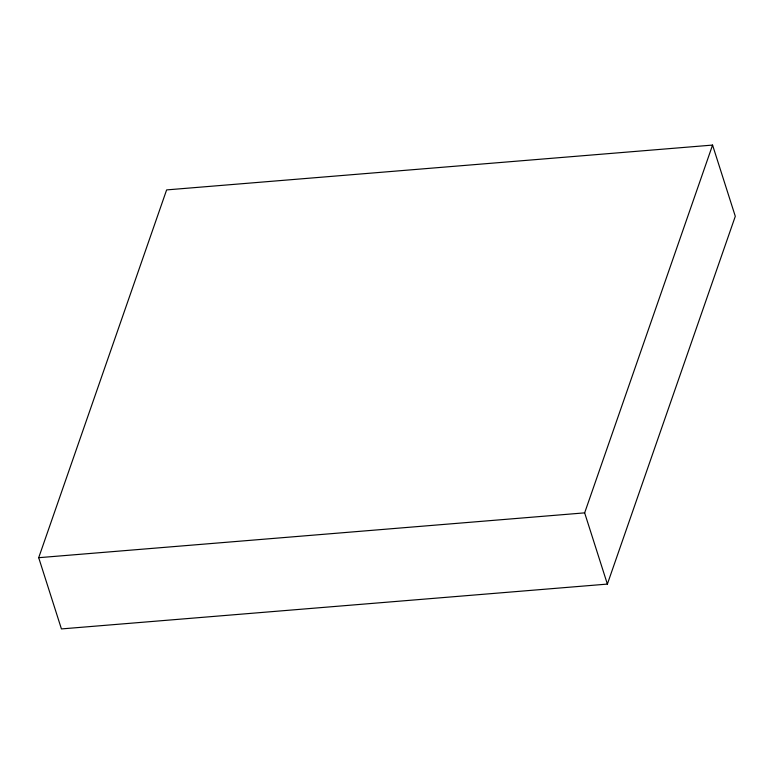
<?xml version="1.0" encoding="UTF-8"?>
<svg xmlns="http://www.w3.org/2000/svg" width="774" height="774" viewBox="0 0 774 774"><rect width="100%" height="100%" fill="white"/><g stroke="black" fill="none" stroke-linecap="round" stroke-linejoin="round"><path stroke-width="1.16" d="M38.7 557.696L166.623 189.911L712.573 145.077L735.3 216.304L607.377 584.089L61.427 628.923L38.7 557.696L584.651 512.862L712.573 145.077M584.651 512.862L607.377 584.089"/></g></svg>
